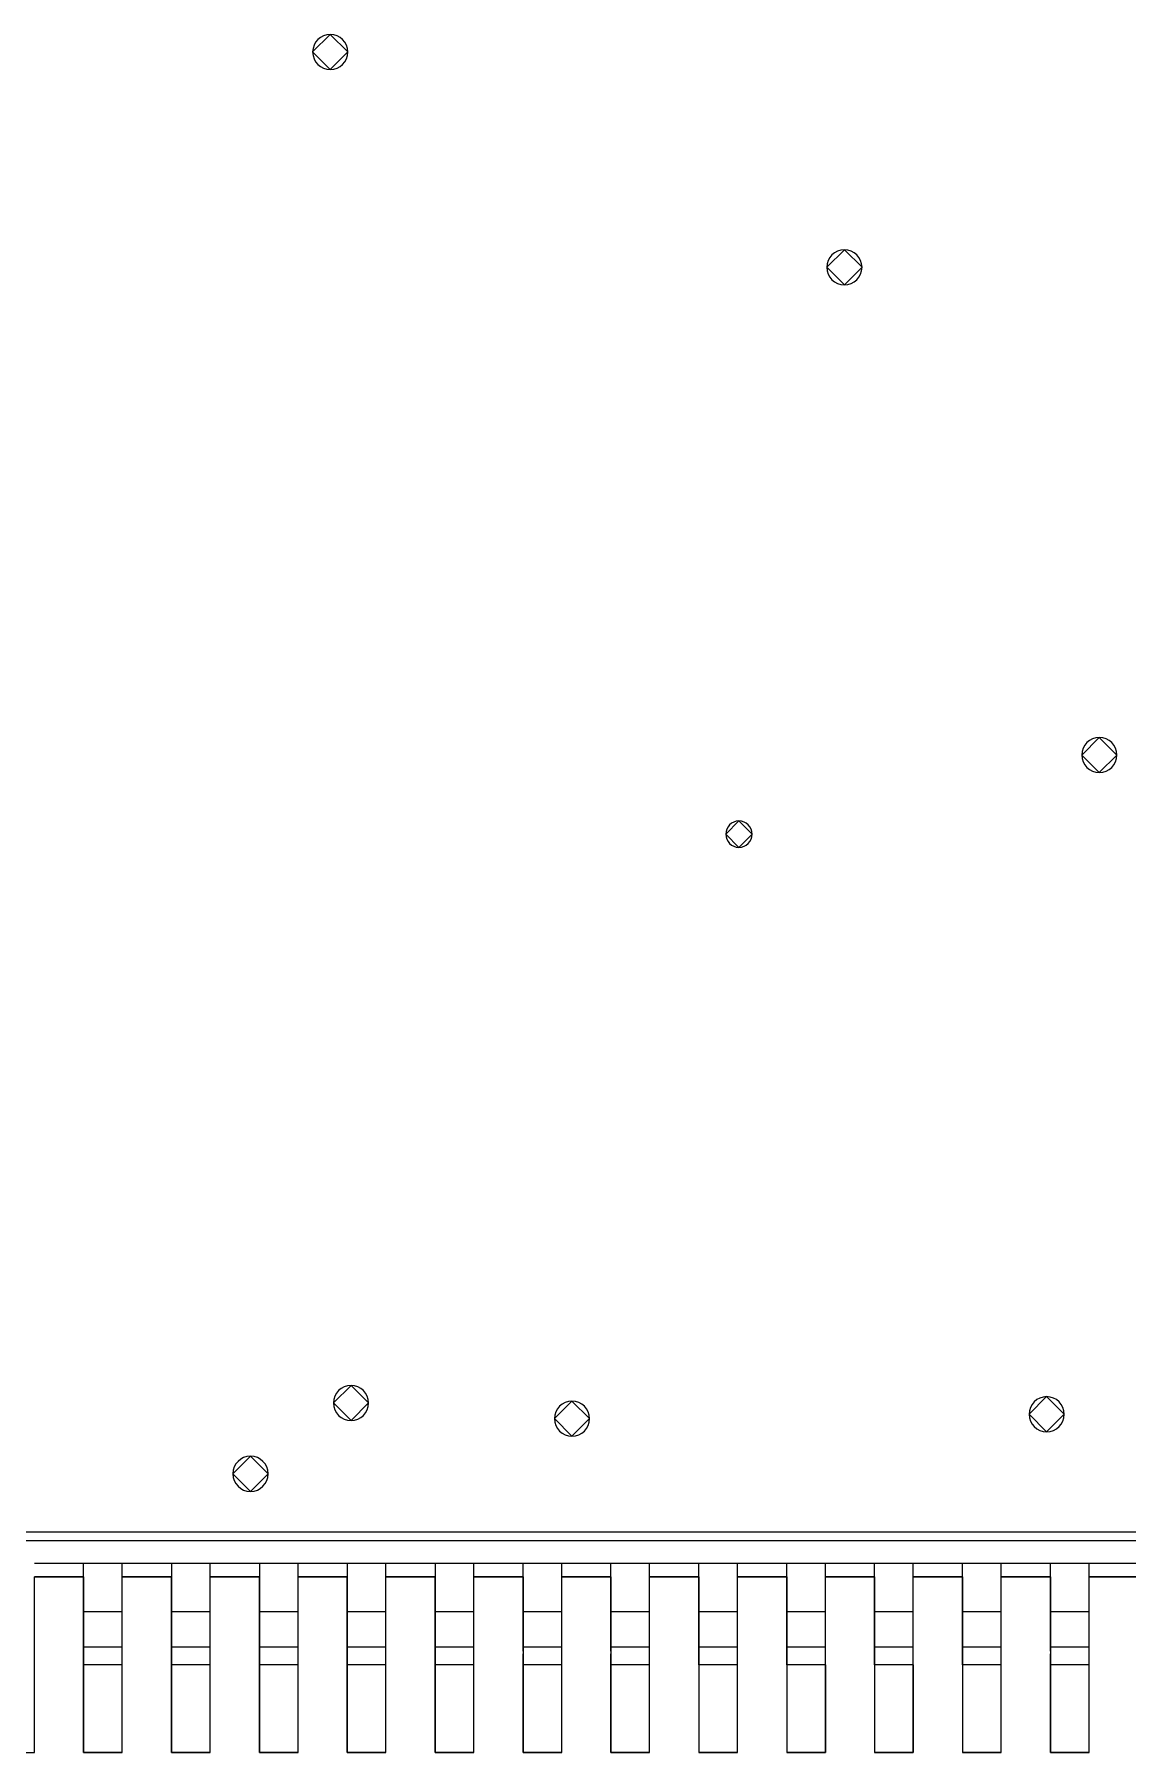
# Model space of a CAD drawing. Header units: inches. Extents: x 5 to 589, y -420 to -5.
# Drawn here: x 137.77 to 150.21, y -130.8 to -111.25 of the extents above; entities that cross this region are included whole.
import ezdxf

# ---------------------------------------------------------------- set-up
doc = ezdxf.new("R2010")
doc.units = ezdxf.units.IN
doc.header["$MEASUREMENT"] = 0

msp = doc.modelspace()

# ---------------------------------------------------------------- linework, layer by layer
at = {"color": 18, "true_color": 0x000000}
for p, q in [((141.133, -111.254), (140.933, -111.454)), ((141.333, -111.454), (141.133, -111.254)), ((140.933, -111.454), (141.133, -111.654)), ((141.133, -111.654), (141.333, -111.454)), ((146.983, -113.704), (146.783, -113.904)), ((147.183, -113.904), (146.983, -113.704)), ((146.783, -113.904), (146.983, -114.104)), ((146.983, -114.104), (147.183, -113.904)), ((149.883, -119.254), (149.683, -119.454)), ((150.083, -119.454), (149.883, -119.254)), ((149.683, -119.454), (149.883, -119.654)), ((149.883, -119.654), (150.083, -119.454)), ((145.783, -120.204), (145.633, -120.354)), ((145.933, -120.354), (145.783, -120.204)), ((145.633, -120.354), (145.783, -120.504)), ((145.783, -120.504), (145.933, -120.354)), ((141.37, -126.626), (141.17, -126.826)), ((141.57, -126.826), (141.37, -126.626)), ((141.17, -126.826), (141.37, -127.026)), ((141.37, -127.026), (141.57, -126.826)), ((143.883, -126.804), (143.683, -127.004)), ((144.083, -127.004), (143.883, -126.804)), ((149.283, -126.754), (149.083, -126.954)), ((149.483, -126.954), (149.283, -126.754)), ((143.683, -127.004), (143.883, -127.204)), ((143.883, -127.204), (144.083, -127.004)), ((149.083, -126.954), (149.283, -127.154)), ((149.283, -127.154), (149.483, -126.954)), ((140.226, -127.432), (140.026, -127.632)), ((140.426, -127.632), (140.226, -127.432)), ((140.026, -127.632), (140.226, -127.832)), ((140.226, -127.832), (140.426, -127.632)), ((166.493, -128.394), (127.601, -128.394)), ((166.451, -128.296), (127.643, -128.296)), ((138.327, -128.654), (137.767, -128.654)), ((137.767, -130.804), (137.767, -128.804)), ((137.767, -128.804), (138.327, -128.804)), ((138.327, -128.804), (137.767, -128.804)), ((138.767, -128.654), (138.327, -128.654)), ((138.327, -128.804), (138.327, -128.654)), ((138.327, -128.804), (138.327, -130.804)), ((138.327, -129.204), (138.327, -128.804)), ((139.327, -128.654), (138.767, -128.654)), ((138.767, -128.804), (138.767, -128.654)), ((138.767, -130.804), (138.767, -128.804)), ((138.767, -128.804), (139.327, -128.804)), ((138.767, -129.204), (138.767, -128.804)), ((139.327, -128.804), (138.767, -128.804)), ((139.767, -128.654), (139.327, -128.654)), ((139.327, -128.654), (139.327, -128.804)), ((139.327, -128.804), (139.327, -130.804)), ((139.327, -129.204), (139.327, -128.804)), ((140.327, -128.654), (139.767, -128.654)), ((139.767, -128.804), (139.767, -128.654)), ((139.767, -130.804), (139.767, -128.804)), ((139.767, -128.804), (140.327, -128.804)), ((139.767, -129.204), (139.767, -128.804)), ((140.327, -128.804), (139.767, -128.804)), ((140.767, -128.654), (140.327, -128.654)), ((140.327, -128.654), (140.327, -128.804)), ((140.327, -128.804), (140.327, -130.804)), ((140.327, -129.204), (140.327, -128.804)), ((141.327, -128.654), (140.767, -128.654)), ((140.767, -128.804), (140.767, -128.654)), ((140.767, -130.804), (140.767, -128.804)), ((140.767, -128.804), (141.327, -128.804)), ((140.767, -129.204), (140.767, -128.804)), ((141.327, -128.804), (140.767, -128.804)), ((141.767, -128.654), (141.327, -128.654)), ((141.327, -128.654), (141.327, -128.804)), ((141.327, -128.804), (141.327, -130.804)), ((141.327, -129.204), (141.327, -128.804)), ((142.327, -128.654), (141.767, -128.654)), ((141.767, -128.804), (141.767, -128.654)), ((141.767, -130.804), (141.767, -128.804)), ((141.767, -128.804), (142.327, -128.804)), ((141.767, -129.204), (141.767, -128.804)), ((142.327, -128.804), (141.767, -128.804)), ((142.767, -128.654), (142.327, -128.654)), ((142.327, -128.654), (142.327, -128.804)), ((142.327, -128.804), (142.327, -130.804)), ((142.327, -129.204), (142.327, -128.804)), ((143.327, -128.654), (142.767, -128.654)), ((142.767, -128.804), (142.767, -128.654)), ((142.767, -130.804), (142.767, -128.804)), ((142.767, -128.804), (143.327, -128.804)), ((142.767, -129.204), (142.767, -128.804)), ((143.327, -128.804), (142.767, -128.804)), ((143.767, -128.654), (143.327, -128.654)), ((143.327, -128.804), (143.327, -128.654)), ((143.327, -128.804), (143.327, -130.804)), ((143.327, -129.204), (143.327, -128.804)), ((144.327, -128.654), (143.767, -128.654)), ((143.767, -128.804), (143.767, -128.654)), ((143.767, -130.804), (143.767, -128.804)), ((143.767, -128.804), (144.327, -128.804)), ((143.767, -129.204), (143.767, -128.804)), ((144.327, -128.804), (143.767, -128.804)), ((144.767, -128.654), (144.327, -128.654)), ((144.327, -128.804), (144.327, -128.654)), ((144.327, -128.804), (144.327, -130.804)), ((144.327, -129.204), (144.327, -128.804)), ((145.327, -128.654), (144.767, -128.654)), ((144.767, -128.804), (144.767, -128.654)), ((144.767, -130.804), (144.767, -128.804)), ((144.767, -128.804), (145.327, -128.804)), ((144.767, -129.204), (144.767, -128.804)), ((145.327, -128.804), (144.767, -128.804)), ((145.767, -128.654), (145.327, -128.654)), ((145.327, -128.804), (145.327, -128.654)), ((145.327, -128.804), (145.327, -130.804)), ((145.327, -129.204), (145.327, -128.804)), ((146.327, -128.654), (145.767, -128.654)), ((145.767, -128.804), (145.767, -128.654)), ((145.767, -130.804), (145.767, -128.804)), ((145.767, -128.804), (146.327, -128.804)), ((145.767, -129.204), (145.767, -128.804)), ((146.327, -128.804), (145.767, -128.804)), ((146.767, -128.654), (146.327, -128.654)), ((146.327, -128.804), (146.327, -128.654)), ((146.327, -128.804), (146.327, -130.804)), ((146.327, -129.204), (146.327, -128.804)), ((147.327, -128.654), (146.767, -128.654)), ((146.767, -128.804), (146.767, -128.654)), ((146.767, -130.804), (146.767, -128.804)), ((146.767, -128.804), (147.327, -128.804)), ((146.767, -129.204), (146.767, -128.804)), ((147.327, -128.804), (146.767, -128.804)), ((147.767, -128.654), (147.327, -128.654)), ((147.327, -128.804), (147.327, -128.654)), ((147.327, -128.804), (147.327, -130.804)), ((147.327, -129.204), (147.327, -128.804)), ((148.327, -128.654), (147.767, -128.654)), ((147.767, -128.804), (147.767, -128.654)), ((147.767, -130.804), (147.767, -128.804)), ((147.767, -128.804), (148.327, -128.804)), ((147.767, -129.204), (147.767, -128.804)), ((148.327, -128.804), (147.767, -128.804)), ((148.767, -128.654), (148.327, -128.654)), ((148.327, -128.804), (148.327, -128.654)), ((148.327, -128.804), (148.327, -130.804)), ((148.327, -129.204), (148.327, -128.804)), ((149.327, -128.654), (148.767, -128.654)), ((148.767, -128.804), (148.767, -128.654)), ((148.767, -130.804), (148.767, -128.804)), ((148.767, -128.804), (149.327, -128.804)), ((148.767, -129.204), (148.767, -128.804)), ((149.327, -128.804), (148.767, -128.804)), ((149.767, -128.654), (149.327, -128.654)), ((149.327, -128.804), (149.327, -128.654)), ((149.327, -128.804), (149.327, -130.804)), ((149.327, -129.204), (149.327, -128.804)), ((150.327, -128.654), (149.767, -128.654)), ((149.767, -128.804), (149.767, -128.654)), ((149.767, -130.804), (149.767, -128.804)), ((149.767, -128.804), (150.327, -128.804)), ((149.767, -129.204), (149.767, -128.804)), ((150.327, -128.804), (149.767, -128.804)), ((138.327, -129.292), (138.327, -129.204)), ((138.767, -129.204), (138.327, -129.204)), ((138.767, -129.292), (138.767, -129.204)), ((139.327, -129.292), (139.327, -129.204)), ((139.767, -129.204), (139.327, -129.204)), ((139.767, -129.292), (139.767, -129.204)), ((140.327, -129.292), (140.327, -129.204)), ((140.767, -129.204), (140.327, -129.204)), ((140.767, -129.292), (140.767, -129.204)), ((141.327, -129.292), (141.327, -129.204)), ((141.767, -129.204), (141.327, -129.204)), ((141.767, -129.292), (141.767, -129.204)), ((142.327, -129.292), (142.327, -129.204)), ((142.767, -129.204), (142.327, -129.204)), ((142.767, -129.292), (142.767, -129.204)), ((143.327, -129.292), (143.327, -129.204)), ((143.767, -129.204), (143.327, -129.204)), ((143.767, -129.292), (143.767, -129.204)), ((144.327, -129.292), (144.327, -129.204)), ((144.767, -129.204), (144.327, -129.204)), ((144.767, -129.292), (144.767, -129.204)), ((145.327, -129.292), (145.327, -129.204)), ((145.767, -129.204), (145.327, -129.204)), ((145.767, -129.292), (145.767, -129.204)), ((146.327, -129.292), (146.327, -129.204)), ((146.767, -129.204), (146.327, -129.204)), ((146.767, -129.292), (146.767, -129.204)), ((147.327, -129.292), (147.327, -129.204)), ((147.767, -129.204), (147.327, -129.204)), ((147.767, -129.292), (147.767, -129.204)), ((148.327, -129.292), (148.327, -129.204)), ((148.767, -129.204), (148.327, -129.204)), ((148.767, -129.292), (148.767, -129.204)), ((149.327, -129.292), (149.327, -129.204)), ((149.767, -129.204), (149.327, -129.204)), ((149.767, -129.292), (149.767, -129.204)), ((138.327, -129.378), (138.327, -129.292)), ((138.327, -129.454), (138.327, -129.378)), ((138.767, -129.378), (138.767, -129.292)), ((138.767, -129.454), (138.767, -129.378)), ((139.327, -129.378), (139.327, -129.292)), ((139.327, -129.454), (139.327, -129.378)), ((139.767, -129.378), (139.767, -129.292)), ((139.767, -129.454), (139.767, -129.378)), ((140.327, -129.378), (140.327, -129.292)), ((140.327, -129.454), (140.327, -129.378)), ((140.767, -129.378), (140.767, -129.292)), ((140.767, -129.454), (140.767, -129.378)), ((141.327, -129.378), (141.327, -129.292)), ((141.327, -129.454), (141.327, -129.378)), ((141.767, -129.378), (141.767, -129.292)), ((141.767, -129.454), (141.767, -129.378)), ((142.327, -129.378), (142.327, -129.292)), ((142.327, -129.454), (142.327, -129.378)), ((142.767, -129.378), (142.767, -129.292)), ((142.767, -129.454), (142.767, -129.378)), ((143.327, -129.378), (143.327, -129.292)), ((143.327, -129.454), (143.327, -129.378)), ((143.767, -129.378), (143.767, -129.292)), ((143.767, -129.454), (143.767, -129.378)), ((144.327, -129.378), (144.327, -129.292)), ((144.327, -129.454), (144.327, -129.378)), ((144.767, -129.378), (144.767, -129.292)), ((144.767, -129.454), (144.767, -129.378)), ((145.327, -129.378), (145.327, -129.292)), ((145.327, -129.454), (145.327, -129.378)), ((145.767, -129.378), (145.767, -129.292)), ((145.767, -129.454), (145.767, -129.378)), ((146.327, -129.378), (146.327, -129.292)), ((146.327, -129.454), (146.327, -129.378)), ((146.767, -129.378), (146.767, -129.292)), ((146.767, -129.454), (146.767, -129.378)), ((147.327, -129.378), (147.327, -129.292)), ((147.327, -129.454), (147.327, -129.378)), ((147.767, -129.378), (147.767, -129.292)), ((147.767, -129.454), (147.767, -129.378)), ((148.327, -129.378), (148.327, -129.292)), ((148.327, -129.454), (148.327, -129.378)), ((148.767, -129.378), (148.767, -129.292)), ((148.767, -129.454), (148.767, -129.378)), ((149.327, -129.378), (149.327, -129.292)), ((149.327, -129.454), (149.327, -129.378)), ((149.767, -129.378), (149.767, -129.292)), ((149.767, -129.454), (149.767, -129.378)), ((138.327, -129.516), (138.327, -129.454)), ((138.327, -129.564), (138.327, -129.516)), ((138.327, -129.594), (138.327, -129.564)), ((138.327, -129.604), (138.327, -129.594)), ((138.767, -129.604), (138.327, -129.604)), ((138.327, -129.608), (138.327, -129.604)), ((138.327, -129.624), (138.327, -129.608)), ((138.767, -129.516), (138.767, -129.454)), ((138.767, -129.564), (138.767, -129.516)), ((138.767, -129.594), (138.767, -129.564)), ((138.767, -129.604), (138.767, -129.594)), ((138.767, -129.608), (138.767, -129.604)), ((138.767, -129.624), (138.767, -129.608)), ((139.327, -129.516), (139.327, -129.454)), ((139.327, -129.564), (139.327, -129.516)), ((139.327, -129.594), (139.327, -129.564)), ((139.327, -129.604), (139.327, -129.594)), ((139.767, -129.604), (139.327, -129.604)), ((139.327, -129.608), (139.327, -129.604)), ((139.327, -129.624), (139.327, -129.608)), ((139.767, -129.516), (139.767, -129.454)), ((139.767, -129.564), (139.767, -129.516)), ((139.767, -129.594), (139.767, -129.564)), ((139.767, -129.604), (139.767, -129.594)), ((139.767, -129.608), (139.767, -129.604)), ((139.767, -129.624), (139.767, -129.608)), ((140.327, -129.516), (140.327, -129.454)), ((140.327, -129.564), (140.327, -129.516)), ((140.327, -129.594), (140.327, -129.564)), ((140.327, -129.604), (140.327, -129.594)), ((140.767, -129.604), (140.327, -129.604)), ((140.327, -129.608), (140.327, -129.604)), ((140.327, -129.624), (140.327, -129.608)), ((140.767, -129.516), (140.767, -129.454)), ((140.767, -129.564), (140.767, -129.516)), ((140.767, -129.594), (140.767, -129.564)), ((140.767, -129.604), (140.767, -129.594)), ((140.767, -129.608), (140.767, -129.604)), ((140.767, -129.624), (140.767, -129.608)), ((141.327, -129.516), (141.327, -129.454)), ((141.327, -129.564), (141.327, -129.516)), ((141.327, -129.594), (141.327, -129.564)), ((141.327, -129.604), (141.327, -129.594)), ((141.767, -129.604), (141.327, -129.604)), ((141.327, -129.608), (141.327, -129.604)), ((141.327, -129.624), (141.327, -129.608)), ((141.767, -129.516), (141.767, -129.454)), ((141.767, -129.564), (141.767, -129.516)), ((141.767, -129.594), (141.767, -129.564)), ((141.767, -129.604), (141.767, -129.594)), ((141.767, -129.608), (141.767, -129.604)), ((141.767, -129.624), (141.767, -129.608)), ((142.327, -129.516), (142.327, -129.454)), ((142.327, -129.564), (142.327, -129.516)), ((142.327, -129.594), (142.327, -129.564)), ((142.327, -129.604), (142.327, -129.594)), ((142.767, -129.604), (142.327, -129.604)), ((142.327, -129.608), (142.327, -129.604)), ((142.327, -129.624), (142.327, -129.608)), ((142.767, -129.516), (142.767, -129.454)), ((142.767, -129.564), (142.767, -129.516)), ((142.767, -129.594), (142.767, -129.564)), ((142.767, -129.604), (142.767, -129.594)), ((142.767, -129.608), (142.767, -129.604)), ((142.767, -129.624), (142.767, -129.608)), ((143.327, -129.516), (143.327, -129.454)), ((143.327, -129.564), (143.327, -129.516)), ((143.327, -129.594), (143.327, -129.564)), ((143.327, -129.604), (143.327, -129.594)), ((143.767, -129.604), (143.327, -129.604)), ((143.327, -129.608), (143.327, -129.604)), ((143.327, -129.624), (143.327, -129.608)), ((143.767, -129.516), (143.767, -129.454)), ((143.767, -129.564), (143.767, -129.516)), ((143.767, -129.594), (143.767, -129.564)), ((143.767, -129.604), (143.767, -129.594)), ((143.767, -129.608), (143.767, -129.604)), ((143.767, -129.624), (143.767, -129.608)), ((144.327, -129.516), (144.327, -129.454)), ((144.327, -129.564), (144.327, -129.516)), ((144.327, -129.594), (144.327, -129.564)), ((144.327, -129.604), (144.327, -129.594)), ((144.767, -129.604), (144.327, -129.604)), ((144.327, -129.608), (144.327, -129.604)), ((144.327, -129.624), (144.327, -129.608)), ((144.767, -129.516), (144.767, -129.454)), ((144.767, -129.564), (144.767, -129.516)), ((144.767, -129.594), (144.767, -129.564)), ((144.767, -129.604), (144.767, -129.594)), ((144.767, -129.608), (144.767, -129.604)), ((144.767, -129.624), (144.767, -129.608)), ((145.327, -129.516), (145.327, -129.454)), ((145.327, -129.564), (145.327, -129.516)), ((145.327, -129.594), (145.327, -129.564)), ((145.327, -129.604), (145.327, -129.594)), ((145.767, -129.604), (145.327, -129.604)), ((145.327, -129.608), (145.327, -129.604)), ((145.327, -129.624), (145.327, -129.608)), ((145.767, -129.516), (145.767, -129.454)), ((145.767, -129.564), (145.767, -129.516)), ((145.767, -129.594), (145.767, -129.564)), ((145.767, -129.604), (145.767, -129.594)), ((145.767, -129.608), (145.767, -129.604)), ((145.767, -129.624), (145.767, -129.608)), ((146.327, -129.516), (146.327, -129.454)), ((146.327, -129.564), (146.327, -129.516)), ((146.327, -129.594), (146.327, -129.564)), ((146.327, -129.604), (146.327, -129.594)), ((146.767, -129.604), (146.327, -129.604)), ((146.327, -129.608), (146.327, -129.604)), ((146.327, -129.624), (146.327, -129.608)), ((146.767, -129.516), (146.767, -129.454)), ((146.767, -129.564), (146.767, -129.516)), ((146.767, -129.594), (146.767, -129.564)), ((146.767, -129.604), (146.767, -129.594)), ((146.767, -129.608), (146.767, -129.604)), ((146.767, -129.624), (146.767, -129.608)), ((147.327, -129.516), (147.327, -129.454)), ((147.327, -129.564), (147.327, -129.516)), ((147.327, -129.594), (147.327, -129.564)), ((147.327, -129.604), (147.327, -129.594)), ((147.767, -129.604), (147.327, -129.604)), ((147.327, -129.608), (147.327, -129.604)), ((147.327, -129.624), (147.327, -129.608)), ((147.767, -129.516), (147.767, -129.454)), ((147.767, -129.564), (147.767, -129.516)), ((147.767, -129.594), (147.767, -129.564)), ((147.767, -129.604), (147.767, -129.594)), ((147.767, -129.608), (147.767, -129.604)), ((147.767, -129.624), (147.767, -129.608)), ((148.327, -129.516), (148.327, -129.454)), ((148.327, -129.564), (148.327, -129.516)), ((148.327, -129.594), (148.327, -129.564)), ((148.327, -129.604), (148.327, -129.594)), ((148.767, -129.604), (148.327, -129.604)), ((148.327, -129.608), (148.327, -129.604)), ((148.327, -129.624), (148.327, -129.608)), ((148.767, -129.516), (148.767, -129.454)), ((148.767, -129.564), (148.767, -129.516)), ((148.767, -129.594), (148.767, -129.564)), ((148.767, -129.604), (148.767, -129.594)), ((148.767, -129.608), (148.767, -129.604)), ((148.767, -129.624), (148.767, -129.608)), ((149.327, -129.516), (149.327, -129.454)), ((149.327, -129.564), (149.327, -129.516)), ((149.327, -129.594), (149.327, -129.564)), ((149.327, -129.604), (149.327, -129.594)), ((149.767, -129.604), (149.327, -129.604)), ((149.327, -129.608), (149.327, -129.604)), ((149.327, -129.624), (149.327, -129.608)), ((149.767, -129.516), (149.767, -129.454)), ((149.767, -129.564), (149.767, -129.516)), ((149.767, -129.594), (149.767, -129.564)), ((149.767, -129.604), (149.767, -129.594)), ((149.767, -129.608), (149.767, -129.604)), ((149.767, -129.624), (149.767, -129.608)), ((138.327, -129.648), (138.327, -129.624)), ((138.327, -129.68), (138.327, -129.648)), ((138.327, -129.718), (138.327, -129.68)), ((138.327, -129.76), (138.327, -129.718)), ((138.327, -129.804), (138.327, -129.76)), ((138.327, -130.804), (138.327, -129.804)), ((138.767, -129.804), (138.327, -129.804)), ((138.767, -129.648), (138.767, -129.624)), ((138.767, -129.68), (138.767, -129.648)), ((138.767, -129.718), (138.767, -129.68)), ((138.767, -129.76), (138.767, -129.718)), ((138.767, -129.804), (138.767, -129.76)), ((138.767, -130.804), (138.767, -129.804)), ((139.327, -129.648), (139.327, -129.624)), ((139.327, -129.68), (139.327, -129.648)), ((139.327, -129.718), (139.327, -129.68)), ((139.327, -129.76), (139.327, -129.718)), ((139.327, -129.804), (139.327, -129.76)), ((139.327, -130.804), (139.327, -129.804)), ((139.767, -129.804), (139.327, -129.804)), ((139.767, -129.648), (139.767, -129.624)), ((139.767, -129.68), (139.767, -129.648)), ((139.767, -129.718), (139.767, -129.68)), ((139.767, -129.76), (139.767, -129.718)), ((139.767, -129.804), (139.767, -129.76)), ((139.767, -130.804), (139.767, -129.804)), ((140.327, -129.648), (140.327, -129.624)), ((140.327, -129.68), (140.327, -129.648)), ((140.327, -129.718), (140.327, -129.68)), ((140.327, -129.76), (140.327, -129.718)), ((140.327, -129.804), (140.327, -129.76)), ((140.327, -130.804), (140.327, -129.804)), ((140.767, -129.804), (140.327, -129.804)), ((140.767, -129.648), (140.767, -129.624)), ((140.767, -129.68), (140.767, -129.648)), ((140.767, -129.718), (140.767, -129.68)), ((140.767, -129.76), (140.767, -129.718)), ((140.767, -129.804), (140.767, -129.76)), ((140.767, -130.804), (140.767, -129.804)), ((141.327, -129.648), (141.327, -129.624)), ((141.327, -129.68), (141.327, -129.648)), ((141.327, -129.718), (141.327, -129.68)), ((141.327, -129.76), (141.327, -129.718)), ((141.327, -129.804), (141.327, -129.76)), ((141.327, -130.804), (141.327, -129.804)), ((141.767, -129.804), (141.327, -129.804)), ((141.767, -129.648), (141.767, -129.624)), ((141.767, -129.68), (141.767, -129.648)), ((141.767, -129.718), (141.767, -129.68)), ((141.767, -129.76), (141.767, -129.718)), ((141.767, -129.804), (141.767, -129.76)), ((141.767, -130.804), (141.767, -129.804)), ((142.327, -129.648), (142.327, -129.624)), ((142.327, -129.68), (142.327, -129.648)), ((142.327, -129.718), (142.327, -129.68)), ((142.327, -129.76), (142.327, -129.718)), ((142.327, -129.804), (142.327, -129.76)), ((142.327, -130.804), (142.327, -129.804)), ((142.767, -129.804), (142.327, -129.804)), ((142.767, -129.648), (142.767, -129.624)), ((142.767, -129.68), (142.767, -129.648)), ((142.767, -129.718), (142.767, -129.68)), ((142.767, -129.76), (142.767, -129.718)), ((142.767, -129.804), (142.767, -129.76)), ((142.767, -130.804), (142.767, -129.804)), ((143.327, -129.648), (143.327, -129.624)), ((143.327, -129.648), (143.327, -129.68)), ((143.327, -129.718), (143.327, -129.68)), ((143.327, -129.76), (143.327, -129.718)), ((143.327, -129.804), (143.327, -129.76)), ((143.327, -130.804), (143.327, -129.804)), ((143.767, -129.804), (143.327, -129.804)), ((143.767, -129.648), (143.767, -129.624)), ((143.767, -129.68), (143.767, -129.648)), ((143.767, -129.718), (143.767, -129.68)), ((143.767, -129.76), (143.767, -129.718)), ((143.767, -129.804), (143.767, -129.76)), ((143.767, -130.804), (143.767, -129.804)), ((144.327, -129.648), (144.327, -129.624)), ((144.327, -129.648), (144.327, -129.68)), ((144.327, -129.718), (144.327, -129.68)), ((144.327, -129.76), (144.327, -129.718)), ((144.327, -129.804), (144.327, -129.76)), ((144.327, -130.804), (144.327, -129.804)), ((144.767, -129.804), (144.327, -129.804)), ((144.767, -129.648), (144.767, -129.624)), ((144.767, -129.68), (144.767, -129.648)), ((144.767, -129.718), (144.767, -129.68)), ((144.767, -129.76), (144.767, -129.718)), ((144.767, -129.804), (144.767, -129.76)), ((144.767, -130.804), (144.767, -129.804)), ((145.327, -129.648), (145.327, -129.624)), ((145.327, -129.68), (145.327, -129.648)), ((145.327, -129.718), (145.327, -129.68)), ((145.327, -129.76), (145.327, -129.718)), ((145.327, -129.804), (145.327, -129.76)), ((145.327, -129.804), (145.327, -130.804)), ((145.767, -129.804), (145.327, -129.804)), ((145.767, -129.648), (145.767, -129.624)), ((145.767, -129.68), (145.767, -129.648)), ((145.767, -129.718), (145.767, -129.68)), ((145.767, -129.76), (145.767, -129.718)), ((145.767, -129.804), (145.767, -129.76)), ((145.767, -130.804), (145.767, -129.804)), ((146.327, -129.648), (146.327, -129.624)), ((146.327, -129.68), (146.327, -129.648)), ((146.327, -129.718), (146.327, -129.68)), ((146.327, -129.76), (146.327, -129.718)), ((146.327, -129.804), (146.327, -129.76)), ((146.327, -129.804), (146.327, -130.804)), ((146.767, -129.804), (146.327, -129.804)), ((146.767, -129.648), (146.767, -129.624)), ((146.767, -129.68), (146.767, -129.648)), ((146.767, -129.718), (146.767, -129.68)), ((146.767, -129.76), (146.767, -129.718)), ((146.767, -129.804), (146.767, -129.76)), ((146.767, -129.804), (146.767, -130.804)), ((147.327, -129.648), (147.327, -129.624)), ((147.327, -129.68), (147.327, -129.648)), ((147.327, -129.718), (147.327, -129.68)), ((147.327, -129.76), (147.327, -129.718)), ((147.327, -129.804), (147.327, -129.76)), ((147.327, -129.804), (147.327, -130.804)), ((147.767, -129.804), (147.327, -129.804)), ((147.767, -129.648), (147.767, -129.624)), ((147.767, -129.68), (147.767, -129.648)), ((147.767, -129.718), (147.767, -129.68)), ((147.767, -129.76), (147.767, -129.718)), ((147.767, -129.804), (147.767, -129.76)), ((147.767, -129.804), (147.767, -130.804)), ((148.327, -129.648), (148.327, -129.624)), ((148.327, -129.68), (148.327, -129.648)), ((148.327, -129.718), (148.327, -129.68)), ((148.327, -129.76), (148.327, -129.718)), ((148.327, -129.804), (148.327, -129.76)), ((148.327, -129.804), (148.327, -130.804)), ((148.767, -129.804), (148.327, -129.804)), ((148.767, -129.648), (148.767, -129.624)), ((148.767, -129.68), (148.767, -129.648)), ((148.767, -129.718), (148.767, -129.68)), ((148.767, -129.76), (148.767, -129.718)), ((148.767, -129.804), (148.767, -129.76)), ((148.767, -130.804), (148.767, -129.804)), ((149.327, -129.648), (149.327, -129.624)), ((149.327, -129.648), (149.327, -129.68)), ((149.327, -129.718), (149.327, -129.68)), ((149.327, -129.76), (149.327, -129.718)), ((149.327, -129.804), (149.327, -129.76)), ((149.327, -130.804), (149.327, -129.804)), ((149.767, -129.804), (149.327, -129.804)), ((149.767, -129.648), (149.767, -129.624)), ((149.767, -129.68), (149.767, -129.648)), ((149.767, -129.718), (149.767, -129.68)), ((149.767, -129.76), (149.767, -129.718)), ((149.767, -129.804), (149.767, -129.76)), ((149.767, -130.804), (149.767, -129.804)), ((137.327, -130.804), (137.767, -130.804)), ((138.327, -130.804), (138.767, -130.804)), ((138.767, -130.804), (138.327, -130.804)), ((139.327, -130.804), (139.767, -130.804)), ((139.767, -130.804), (139.327, -130.804)), ((140.327, -130.804), (140.767, -130.804)), ((140.767, -130.804), (140.327, -130.804)), ((141.327, -130.804), (141.767, -130.804)), ((141.767, -130.804), (141.327, -130.804)), ((142.327, -130.804), (142.767, -130.804)), ((142.767, -130.804), (142.327, -130.804)), ((143.327, -130.804), (143.767, -130.804)), ((143.767, -130.804), (143.327, -130.804)), ((144.327, -130.804), (144.767, -130.804)), ((144.767, -130.804), (144.327, -130.804)), ((145.327, -130.804), (145.767, -130.804)), ((145.767, -130.804), (145.327, -130.804)), ((146.327, -130.804), (146.767, -130.804)), ((146.767, -130.804), (146.327, -130.804)), ((147.327, -130.804), (147.767, -130.804)), ((147.767, -130.804), (147.327, -130.804)), ((148.327, -130.804), (148.767, -130.804)), ((148.767, -130.804), (148.327, -130.804)), ((149.327, -130.804), (149.767, -130.804)), ((149.767, -130.804), (149.327, -130.804))]:
    msp.add_line(p, q, dxfattribs=at)
at = {"color": 7, "true_color": 0xffffff}
for p, q in [((166.493, -128.394), (127.601, -128.394)), ((166.451, -128.296), (127.643, -128.296)), ((138.327, -128.654), (137.767, -128.654)), ((137.767, -130.804), (137.767, -128.804)), ((137.767, -128.804), (138.327, -128.804)), ((138.327, -128.804), (137.767, -128.804)), ((138.767, -128.654), (138.327, -128.654)), ((138.327, -128.804), (138.327, -128.654)), ((138.327, -128.804), (138.327, -130.804)), ((138.327, -129.204), (138.327, -128.804)), ((139.327, -128.654), (138.767, -128.654)), ((138.767, -128.804), (138.767, -128.654)), ((138.767, -130.804), (138.767, -128.804)), ((138.767, -128.804), (139.327, -128.804)), ((138.767, -129.204), (138.767, -128.804)), ((139.327, -128.804), (138.767, -128.804)), ((139.767, -128.654), (139.327, -128.654)), ((139.327, -128.654), (139.327, -128.804)), ((139.327, -128.804), (139.327, -130.804)), ((139.327, -129.204), (139.327, -128.804)), ((140.327, -128.654), (139.767, -128.654)), ((139.767, -128.804), (139.767, -128.654)), ((139.767, -130.804), (139.767, -128.804)), ((139.767, -128.804), (140.327, -128.804)), ((139.767, -129.204), (139.767, -128.804)), ((140.327, -128.804), (139.767, -128.804)), ((140.767, -128.654), (140.327, -128.654)), ((140.327, -128.654), (140.327, -128.804)), ((140.327, -128.804), (140.327, -130.804)), ((140.327, -129.204), (140.327, -128.804)), ((141.327, -128.654), (140.767, -128.654)), ((140.767, -128.804), (140.767, -128.654)), ((140.767, -130.804), (140.767, -128.804)), ((140.767, -128.804), (141.327, -128.804)), ((140.767, -129.204), (140.767, -128.804)), ((141.327, -128.804), (140.767, -128.804)), ((141.767, -128.654), (141.327, -128.654)), ((141.327, -128.654), (141.327, -128.804)), ((141.327, -128.804), (141.327, -130.804)), ((141.327, -129.204), (141.327, -128.804)), ((142.327, -128.654), (141.767, -128.654)), ((141.767, -128.804), (141.767, -128.654)), ((141.767, -130.804), (141.767, -128.804)), ((141.767, -128.804), (142.327, -128.804)), ((141.767, -129.204), (141.767, -128.804)), ((142.327, -128.804), (141.767, -128.804)), ((142.767, -128.654), (142.327, -128.654)), ((142.327, -128.654), (142.327, -128.804)), ((142.327, -128.804), (142.327, -130.804)), ((142.327, -129.204), (142.327, -128.804)), ((143.327, -128.654), (142.767, -128.654)), ((142.767, -128.804), (142.767, -128.654)), ((142.767, -130.804), (142.767, -128.804)), ((142.767, -128.804), (143.327, -128.804)), ((142.767, -129.204), (142.767, -128.804)), ((143.327, -128.804), (142.767, -128.804)), ((143.767, -128.654), (143.327, -128.654)), ((143.327, -128.804), (143.327, -128.654)), ((143.327, -128.804), (143.327, -130.804)), ((143.327, -129.204), (143.327, -128.804)), ((144.327, -128.654), (143.767, -128.654)), ((143.767, -128.804), (143.767, -128.654)), ((143.767, -130.804), (143.767, -128.804)), ((143.767, -128.804), (144.327, -128.804)), ((143.767, -129.204), (143.767, -128.804)), ((144.327, -128.804), (143.767, -128.804)), ((144.767, -128.654), (144.327, -128.654)), ((144.327, -128.804), (144.327, -128.654)), ((144.327, -128.804), (144.327, -130.804)), ((144.327, -129.204), (144.327, -128.804)), ((145.327, -128.654), (144.767, -128.654)), ((144.767, -128.804), (144.767, -128.654)), ((144.767, -130.804), (144.767, -128.804)), ((144.767, -128.804), (145.327, -128.804)), ((144.767, -129.204), (144.767, -128.804)), ((145.327, -128.804), (144.767, -128.804)), ((145.767, -128.654), (145.327, -128.654)), ((145.327, -128.804), (145.327, -128.654)), ((145.327, -128.804), (145.327, -130.804)), ((145.327, -129.204), (145.327, -128.804)), ((146.327, -128.654), (145.767, -128.654)), ((145.767, -128.804), (145.767, -128.654)), ((145.767, -130.804), (145.767, -128.804)), ((145.767, -128.804), (146.327, -128.804)), ((145.767, -129.204), (145.767, -128.804)), ((146.327, -128.804), (145.767, -128.804)), ((146.767, -128.654), (146.327, -128.654)), ((146.327, -128.804), (146.327, -128.654)), ((146.327, -128.804), (146.327, -130.804)), ((146.327, -129.204), (146.327, -128.804)), ((147.327, -128.654), (146.767, -128.654)), ((146.767, -128.804), (146.767, -128.654)), ((146.767, -130.804), (146.767, -128.804)), ((146.767, -128.804), (147.327, -128.804)), ((146.767, -129.204), (146.767, -128.804)), ((147.327, -128.804), (146.767, -128.804)), ((147.767, -128.654), (147.327, -128.654)), ((147.327, -128.804), (147.327, -128.654)), ((147.327, -128.804), (147.327, -130.804)), ((147.327, -129.204), (147.327, -128.804)), ((148.327, -128.654), (147.767, -128.654)), ((147.767, -128.804), (147.767, -128.654)), ((147.767, -130.804), (147.767, -128.804)), ((147.767, -128.804), (148.327, -128.804)), ((147.767, -129.204), (147.767, -128.804)), ((148.327, -128.804), (147.767, -128.804)), ((148.767, -128.654), (148.327, -128.654)), ((148.327, -128.804), (148.327, -128.654)), ((148.327, -128.804), (148.327, -130.804)), ((148.327, -129.204), (148.327, -128.804)), ((149.327, -128.654), (148.767, -128.654)), ((148.767, -128.804), (148.767, -128.654)), ((148.767, -130.804), (148.767, -128.804)), ((148.767, -128.804), (149.327, -128.804)), ((148.767, -129.204), (148.767, -128.804)), ((149.327, -128.804), (148.767, -128.804)), ((149.767, -128.654), (149.327, -128.654)), ((149.327, -128.804), (149.327, -128.654)), ((149.327, -128.804), (149.327, -130.804)), ((149.327, -129.204), (149.327, -128.804)), ((150.327, -128.654), (149.767, -128.654)), ((149.767, -128.804), (149.767, -128.654)), ((149.767, -130.804), (149.767, -128.804)), ((149.767, -128.804), (150.327, -128.804)), ((149.767, -129.204), (149.767, -128.804)), ((150.327, -128.804), (149.767, -128.804)), ((138.327, -129.292), (138.327, -129.204)), ((138.767, -129.204), (138.327, -129.204)), ((138.767, -129.292), (138.767, -129.204)), ((139.327, -129.292), (139.327, -129.204)), ((139.767, -129.204), (139.327, -129.204)), ((139.767, -129.292), (139.767, -129.204)), ((140.327, -129.292), (140.327, -129.204)), ((140.767, -129.204), (140.327, -129.204)), ((140.767, -129.292), (140.767, -129.204)), ((141.327, -129.292), (141.327, -129.204)), ((141.767, -129.204), (141.327, -129.204)), ((141.767, -129.292), (141.767, -129.204)), ((142.327, -129.292), (142.327, -129.204)), ((142.767, -129.204), (142.327, -129.204)), ((142.767, -129.292), (142.767, -129.204)), ((143.327, -129.292), (143.327, -129.204)), ((143.767, -129.204), (143.327, -129.204)), ((143.767, -129.292), (143.767, -129.204)), ((144.327, -129.292), (144.327, -129.204)), ((144.767, -129.204), (144.327, -129.204)), ((144.767, -129.292), (144.767, -129.204)), ((145.327, -129.292), (145.327, -129.204)), ((145.767, -129.204), (145.327, -129.204)), ((145.767, -129.292), (145.767, -129.204)), ((146.327, -129.292), (146.327, -129.204)), ((146.767, -129.204), (146.327, -129.204)), ((146.767, -129.292), (146.767, -129.204)), ((147.327, -129.292), (147.327, -129.204)), ((147.767, -129.204), (147.327, -129.204)), ((147.767, -129.292), (147.767, -129.204)), ((148.327, -129.292), (148.327, -129.204)), ((148.767, -129.204), (148.327, -129.204)), ((148.767, -129.292), (148.767, -129.204)), ((149.327, -129.292), (149.327, -129.204)), ((149.767, -129.204), (149.327, -129.204)), ((149.767, -129.292), (149.767, -129.204)), ((138.327, -129.378), (138.327, -129.292)), ((138.327, -129.454), (138.327, -129.378)), ((138.767, -129.378), (138.767, -129.292)), ((138.767, -129.454), (138.767, -129.378)), ((139.327, -129.378), (139.327, -129.292)), ((139.327, -129.454), (139.327, -129.378)), ((139.767, -129.378), (139.767, -129.292)), ((139.767, -129.454), (139.767, -129.378)), ((140.327, -129.378), (140.327, -129.292)), ((140.327, -129.454), (140.327, -129.378)), ((140.767, -129.378), (140.767, -129.292)), ((140.767, -129.454), (140.767, -129.378)), ((141.327, -129.378), (141.327, -129.292)), ((141.327, -129.454), (141.327, -129.378)), ((141.767, -129.378), (141.767, -129.292)), ((141.767, -129.454), (141.767, -129.378)), ((142.327, -129.378), (142.327, -129.292)), ((142.327, -129.454), (142.327, -129.378)), ((142.767, -129.378), (142.767, -129.292)), ((142.767, -129.454), (142.767, -129.378)), ((143.327, -129.378), (143.327, -129.292)), ((143.327, -129.454), (143.327, -129.378)), ((143.767, -129.378), (143.767, -129.292)), ((143.767, -129.454), (143.767, -129.378)), ((144.327, -129.378), (144.327, -129.292)), ((144.327, -129.454), (144.327, -129.378)), ((144.767, -129.378), (144.767, -129.292)), ((144.767, -129.454), (144.767, -129.378)), ((145.327, -129.378), (145.327, -129.292)), ((145.327, -129.454), (145.327, -129.378)), ((145.767, -129.378), (145.767, -129.292)), ((145.767, -129.454), (145.767, -129.378)), ((146.327, -129.378), (146.327, -129.292)), ((146.327, -129.454), (146.327, -129.378)), ((146.767, -129.378), (146.767, -129.292)), ((146.767, -129.454), (146.767, -129.378)), ((147.327, -129.378), (147.327, -129.292)), ((147.327, -129.454), (147.327, -129.378)), ((147.767, -129.378), (147.767, -129.292)), ((147.767, -129.454), (147.767, -129.378)), ((148.327, -129.378), (148.327, -129.292)), ((148.327, -129.454), (148.327, -129.378)), ((148.767, -129.378), (148.767, -129.292)), ((148.767, -129.454), (148.767, -129.378)), ((149.327, -129.378), (149.327, -129.292)), ((149.327, -129.454), (149.327, -129.378)), ((149.767, -129.378), (149.767, -129.292)), ((149.767, -129.454), (149.767, -129.378)), ((138.327, -129.516), (138.327, -129.454)), ((138.327, -129.564), (138.327, -129.516)), ((138.327, -129.594), (138.327, -129.564)), ((138.327, -129.604), (138.327, -129.594)), ((138.767, -129.604), (138.327, -129.604)), ((138.327, -129.608), (138.327, -129.604)), ((138.327, -129.624), (138.327, -129.608)), ((138.767, -129.516), (138.767, -129.454)), ((138.767, -129.564), (138.767, -129.516)), ((138.767, -129.594), (138.767, -129.564)), ((138.767, -129.604), (138.767, -129.594)), ((138.767, -129.608), (138.767, -129.604)), ((138.767, -129.624), (138.767, -129.608)), ((139.327, -129.516), (139.327, -129.454)), ((139.327, -129.564), (139.327, -129.516)), ((139.327, -129.594), (139.327, -129.564)), ((139.327, -129.604), (139.327, -129.594)), ((139.767, -129.604), (139.327, -129.604)), ((139.327, -129.608), (139.327, -129.604)), ((139.327, -129.624), (139.327, -129.608)), ((139.767, -129.516), (139.767, -129.454)), ((139.767, -129.564), (139.767, -129.516)), ((139.767, -129.594), (139.767, -129.564)), ((139.767, -129.604), (139.767, -129.594)), ((139.767, -129.608), (139.767, -129.604)), ((139.767, -129.624), (139.767, -129.608)), ((140.327, -129.516), (140.327, -129.454)), ((140.327, -129.564), (140.327, -129.516)), ((140.327, -129.594), (140.327, -129.564)), ((140.327, -129.604), (140.327, -129.594)), ((140.767, -129.604), (140.327, -129.604)), ((140.327, -129.608), (140.327, -129.604)), ((140.327, -129.624), (140.327, -129.608)), ((140.767, -129.516), (140.767, -129.454)), ((140.767, -129.564), (140.767, -129.516)), ((140.767, -129.594), (140.767, -129.564)), ((140.767, -129.604), (140.767, -129.594)), ((140.767, -129.608), (140.767, -129.604)), ((140.767, -129.624), (140.767, -129.608)), ((141.327, -129.516), (141.327, -129.454)), ((141.327, -129.564), (141.327, -129.516)), ((141.327, -129.594), (141.327, -129.564)), ((141.327, -129.604), (141.327, -129.594)), ((141.767, -129.604), (141.327, -129.604)), ((141.327, -129.608), (141.327, -129.604)), ((141.327, -129.624), (141.327, -129.608)), ((141.767, -129.516), (141.767, -129.454)), ((141.767, -129.564), (141.767, -129.516)), ((141.767, -129.594), (141.767, -129.564)), ((141.767, -129.604), (141.767, -129.594)), ((141.767, -129.608), (141.767, -129.604)), ((141.767, -129.624), (141.767, -129.608)), ((142.327, -129.516), (142.327, -129.454)), ((142.327, -129.564), (142.327, -129.516)), ((142.327, -129.594), (142.327, -129.564)), ((142.327, -129.604), (142.327, -129.594)), ((142.767, -129.604), (142.327, -129.604)), ((142.327, -129.608), (142.327, -129.604)), ((142.327, -129.624), (142.327, -129.608)), ((142.767, -129.516), (142.767, -129.454)), ((142.767, -129.564), (142.767, -129.516)), ((142.767, -129.594), (142.767, -129.564)), ((142.767, -129.604), (142.767, -129.594)), ((142.767, -129.608), (142.767, -129.604)), ((142.767, -129.624), (142.767, -129.608)), ((143.327, -129.516), (143.327, -129.454)), ((143.327, -129.564), (143.327, -129.516)), ((143.327, -129.594), (143.327, -129.564)), ((143.327, -129.604), (143.327, -129.594)), ((143.767, -129.604), (143.327, -129.604)), ((143.327, -129.608), (143.327, -129.604)), ((143.327, -129.624), (143.327, -129.608)), ((143.767, -129.516), (143.767, -129.454)), ((143.767, -129.564), (143.767, -129.516)), ((143.767, -129.594), (143.767, -129.564)), ((143.767, -129.604), (143.767, -129.594)), ((143.767, -129.608), (143.767, -129.604)), ((143.767, -129.624), (143.767, -129.608)), ((144.327, -129.516), (144.327, -129.454)), ((144.327, -129.564), (144.327, -129.516)), ((144.327, -129.594), (144.327, -129.564)), ((144.327, -129.604), (144.327, -129.594)), ((144.767, -129.604), (144.327, -129.604)), ((144.327, -129.608), (144.327, -129.604)), ((144.327, -129.624), (144.327, -129.608)), ((144.767, -129.516), (144.767, -129.454)), ((144.767, -129.564), (144.767, -129.516)), ((144.767, -129.594), (144.767, -129.564)), ((144.767, -129.604), (144.767, -129.594)), ((144.767, -129.608), (144.767, -129.604)), ((144.767, -129.624), (144.767, -129.608)), ((145.327, -129.516), (145.327, -129.454)), ((145.327, -129.564), (145.327, -129.516)), ((145.327, -129.594), (145.327, -129.564)), ((145.327, -129.604), (145.327, -129.594)), ((145.767, -129.604), (145.327, -129.604)), ((145.327, -129.608), (145.327, -129.604)), ((145.327, -129.624), (145.327, -129.608)), ((145.767, -129.516), (145.767, -129.454)), ((145.767, -129.564), (145.767, -129.516)), ((145.767, -129.594), (145.767, -129.564)), ((145.767, -129.604), (145.767, -129.594)), ((145.767, -129.608), (145.767, -129.604)), ((145.767, -129.624), (145.767, -129.608)), ((146.327, -129.516), (146.327, -129.454)), ((146.327, -129.564), (146.327, -129.516)), ((146.327, -129.594), (146.327, -129.564)), ((146.327, -129.604), (146.327, -129.594)), ((146.767, -129.604), (146.327, -129.604)), ((146.327, -129.608), (146.327, -129.604)), ((146.327, -129.624), (146.327, -129.608)), ((146.767, -129.516), (146.767, -129.454)), ((146.767, -129.564), (146.767, -129.516)), ((146.767, -129.594), (146.767, -129.564)), ((146.767, -129.604), (146.767, -129.594)), ((146.767, -129.608), (146.767, -129.604)), ((146.767, -129.624), (146.767, -129.608)), ((147.327, -129.516), (147.327, -129.454)), ((147.327, -129.564), (147.327, -129.516)), ((147.327, -129.594), (147.327, -129.564)), ((147.327, -129.604), (147.327, -129.594)), ((147.767, -129.604), (147.327, -129.604)), ((147.327, -129.608), (147.327, -129.604)), ((147.327, -129.624), (147.327, -129.608)), ((147.767, -129.516), (147.767, -129.454)), ((147.767, -129.564), (147.767, -129.516)), ((147.767, -129.594), (147.767, -129.564)), ((147.767, -129.604), (147.767, -129.594)), ((147.767, -129.608), (147.767, -129.604)), ((147.767, -129.624), (147.767, -129.608)), ((148.327, -129.516), (148.327, -129.454)), ((148.327, -129.564), (148.327, -129.516)), ((148.327, -129.594), (148.327, -129.564)), ((148.327, -129.604), (148.327, -129.594)), ((148.767, -129.604), (148.327, -129.604)), ((148.327, -129.608), (148.327, -129.604)), ((148.327, -129.624), (148.327, -129.608)), ((148.767, -129.516), (148.767, -129.454)), ((148.767, -129.564), (148.767, -129.516)), ((148.767, -129.594), (148.767, -129.564)), ((148.767, -129.604), (148.767, -129.594)), ((148.767, -129.608), (148.767, -129.604)), ((148.767, -129.624), (148.767, -129.608)), ((149.327, -129.516), (149.327, -129.454)), ((149.327, -129.564), (149.327, -129.516)), ((149.327, -129.594), (149.327, -129.564)), ((149.327, -129.604), (149.327, -129.594)), ((149.767, -129.604), (149.327, -129.604)), ((149.327, -129.608), (149.327, -129.604)), ((149.327, -129.624), (149.327, -129.608)), ((149.767, -129.516), (149.767, -129.454)), ((149.767, -129.564), (149.767, -129.516)), ((149.767, -129.594), (149.767, -129.564)), ((149.767, -129.604), (149.767, -129.594)), ((149.767, -129.608), (149.767, -129.604)), ((149.767, -129.624), (149.767, -129.608)), ((138.327, -129.648), (138.327, -129.624)), ((138.327, -129.68), (138.327, -129.648)), ((138.327, -129.718), (138.327, -129.68)), ((138.327, -129.76), (138.327, -129.718)), ((138.327, -129.804), (138.327, -129.76)), ((138.327, -130.804), (138.327, -129.804)), ((138.767, -129.804), (138.327, -129.804)), ((138.767, -129.648), (138.767, -129.624)), ((138.767, -129.68), (138.767, -129.648)), ((138.767, -129.718), (138.767, -129.68)), ((138.767, -129.76), (138.767, -129.718)), ((138.767, -129.804), (138.767, -129.76)), ((138.767, -130.804), (138.767, -129.804)), ((139.327, -129.648), (139.327, -129.624)), ((139.327, -129.68), (139.327, -129.648)), ((139.327, -129.718), (139.327, -129.68)), ((139.327, -129.76), (139.327, -129.718)), ((139.327, -129.804), (139.327, -129.76)), ((139.327, -130.804), (139.327, -129.804)), ((139.767, -129.804), (139.327, -129.804)), ((139.767, -129.648), (139.767, -129.624)), ((139.767, -129.68), (139.767, -129.648)), ((139.767, -129.718), (139.767, -129.68)), ((139.767, -129.76), (139.767, -129.718)), ((139.767, -129.804), (139.767, -129.76)), ((139.767, -130.804), (139.767, -129.804)), ((140.327, -129.648), (140.327, -129.624)), ((140.327, -129.68), (140.327, -129.648)), ((140.327, -129.718), (140.327, -129.68)), ((140.327, -129.76), (140.327, -129.718)), ((140.327, -129.804), (140.327, -129.76)), ((140.327, -130.804), (140.327, -129.804)), ((140.767, -129.804), (140.327, -129.804)), ((140.767, -129.648), (140.767, -129.624)), ((140.767, -129.68), (140.767, -129.648)), ((140.767, -129.718), (140.767, -129.68)), ((140.767, -129.76), (140.767, -129.718)), ((140.767, -129.804), (140.767, -129.76)), ((140.767, -130.804), (140.767, -129.804)), ((141.327, -129.648), (141.327, -129.624)), ((141.327, -129.68), (141.327, -129.648)), ((141.327, -129.718), (141.327, -129.68)), ((141.327, -129.76), (141.327, -129.718)), ((141.327, -129.804), (141.327, -129.76)), ((141.327, -130.804), (141.327, -129.804)), ((141.767, -129.804), (141.327, -129.804)), ((141.767, -129.648), (141.767, -129.624)), ((141.767, -129.68), (141.767, -129.648)), ((141.767, -129.718), (141.767, -129.68)), ((141.767, -129.76), (141.767, -129.718)), ((141.767, -129.804), (141.767, -129.76)), ((141.767, -130.804), (141.767, -129.804)), ((142.327, -129.648), (142.327, -129.624)), ((142.327, -129.68), (142.327, -129.648)), ((142.327, -129.718), (142.327, -129.68)), ((142.327, -129.76), (142.327, -129.718)), ((142.327, -129.804), (142.327, -129.76)), ((142.327, -130.804), (142.327, -129.804)), ((142.767, -129.804), (142.327, -129.804)), ((142.767, -129.648), (142.767, -129.624)), ((142.767, -129.68), (142.767, -129.648)), ((142.767, -129.718), (142.767, -129.68)), ((142.767, -129.76), (142.767, -129.718)), ((142.767, -129.804), (142.767, -129.76)), ((142.767, -130.804), (142.767, -129.804)), ((143.327, -129.648), (143.327, -129.624)), ((143.327, -129.648), (143.327, -129.68)), ((143.327, -129.718), (143.327, -129.68)), ((143.327, -129.76), (143.327, -129.718)), ((143.327, -129.804), (143.327, -129.76)), ((143.327, -130.804), (143.327, -129.804)), ((143.767, -129.804), (143.327, -129.804)), ((143.767, -129.648), (143.767, -129.624)), ((143.767, -129.68), (143.767, -129.648)), ((143.767, -129.718), (143.767, -129.68)), ((143.767, -129.76), (143.767, -129.718)), ((143.767, -129.804), (143.767, -129.76)), ((143.767, -130.804), (143.767, -129.804)), ((144.327, -129.648), (144.327, -129.624)), ((144.327, -129.648), (144.327, -129.68)), ((144.327, -129.718), (144.327, -129.68)), ((144.327, -129.76), (144.327, -129.718)), ((144.327, -129.804), (144.327, -129.76)), ((144.327, -130.804), (144.327, -129.804)), ((144.767, -129.804), (144.327, -129.804)), ((144.767, -129.648), (144.767, -129.624)), ((144.767, -129.68), (144.767, -129.648)), ((144.767, -129.718), (144.767, -129.68)), ((144.767, -129.76), (144.767, -129.718)), ((144.767, -129.804), (144.767, -129.76)), ((144.767, -130.804), (144.767, -129.804)), ((145.327, -129.648), (145.327, -129.624)), ((145.327, -129.68), (145.327, -129.648)), ((145.327, -129.718), (145.327, -129.68)), ((145.327, -129.76), (145.327, -129.718)), ((145.327, -129.804), (145.327, -129.76)), ((145.327, -129.804), (145.327, -130.804)), ((145.767, -129.804), (145.327, -129.804)), ((145.767, -129.648), (145.767, -129.624)), ((145.767, -129.68), (145.767, -129.648)), ((145.767, -129.718), (145.767, -129.68)), ((145.767, -129.76), (145.767, -129.718)), ((145.767, -129.804), (145.767, -129.76)), ((145.767, -130.804), (145.767, -129.804)), ((146.327, -129.648), (146.327, -129.624)), ((146.327, -129.68), (146.327, -129.648)), ((146.327, -129.718), (146.327, -129.68)), ((146.327, -129.76), (146.327, -129.718)), ((146.327, -129.804), (146.327, -129.76)), ((146.327, -129.804), (146.327, -130.804)), ((146.767, -129.804), (146.327, -129.804)), ((146.767, -129.648), (146.767, -129.624)), ((146.767, -129.68), (146.767, -129.648)), ((146.767, -129.718), (146.767, -129.68)), ((146.767, -129.76), (146.767, -129.718)), ((146.767, -129.804), (146.767, -129.76)), ((146.767, -129.804), (146.767, -130.804)), ((147.327, -129.648), (147.327, -129.624)), ((147.327, -129.68), (147.327, -129.648)), ((147.327, -129.718), (147.327, -129.68)), ((147.327, -129.76), (147.327, -129.718)), ((147.327, -129.804), (147.327, -129.76)), ((147.327, -129.804), (147.327, -130.804)), ((147.767, -129.804), (147.327, -129.804)), ((147.767, -129.648), (147.767, -129.624)), ((147.767, -129.68), (147.767, -129.648)), ((147.767, -129.718), (147.767, -129.68)), ((147.767, -129.76), (147.767, -129.718)), ((147.767, -129.804), (147.767, -129.76)), ((147.767, -129.804), (147.767, -130.804)), ((148.327, -129.648), (148.327, -129.624)), ((148.327, -129.68), (148.327, -129.648)), ((148.327, -129.718), (148.327, -129.68)), ((148.327, -129.76), (148.327, -129.718)), ((148.327, -129.804), (148.327, -129.76)), ((148.327, -129.804), (148.327, -130.804)), ((148.767, -129.804), (148.327, -129.804)), ((148.767, -129.648), (148.767, -129.624)), ((148.767, -129.68), (148.767, -129.648)), ((148.767, -129.718), (148.767, -129.68)), ((148.767, -129.76), (148.767, -129.718)), ((148.767, -129.804), (148.767, -129.76)), ((148.767, -130.804), (148.767, -129.804)), ((149.327, -129.648), (149.327, -129.624)), ((149.327, -129.648), (149.327, -129.68)), ((149.327, -129.718), (149.327, -129.68)), ((149.327, -129.76), (149.327, -129.718)), ((149.327, -129.804), (149.327, -129.76)), ((149.327, -130.804), (149.327, -129.804)), ((149.767, -129.804), (149.327, -129.804)), ((149.767, -129.648), (149.767, -129.624)), ((149.767, -129.68), (149.767, -129.648)), ((149.767, -129.718), (149.767, -129.68)), ((149.767, -129.76), (149.767, -129.718)), ((149.767, -129.804), (149.767, -129.76)), ((149.767, -130.804), (149.767, -129.804)), ((137.327, -130.804), (137.767, -130.804)), ((138.327, -130.804), (138.767, -130.804)), ((138.767, -130.804), (138.327, -130.804)), ((139.327, -130.804), (139.767, -130.804)), ((139.767, -130.804), (139.327, -130.804)), ((140.327, -130.804), (140.767, -130.804)), ((140.767, -130.804), (140.327, -130.804)), ((141.327, -130.804), (141.767, -130.804)), ((141.767, -130.804), (141.327, -130.804)), ((142.327, -130.804), (142.767, -130.804)), ((142.767, -130.804), (142.327, -130.804)), ((143.327, -130.804), (143.767, -130.804)), ((143.767, -130.804), (143.327, -130.804)), ((144.327, -130.804), (144.767, -130.804)), ((144.767, -130.804), (144.327, -130.804)), ((145.327, -130.804), (145.767, -130.804)), ((145.767, -130.804), (145.327, -130.804)), ((146.327, -130.804), (146.767, -130.804)), ((146.767, -130.804), (146.327, -130.804)), ((147.327, -130.804), (147.767, -130.804)), ((147.767, -130.804), (147.327, -130.804)), ((148.327, -130.804), (148.767, -130.804)), ((148.767, -130.804), (148.327, -130.804)), ((149.327, -130.804), (149.767, -130.804)), ((149.767, -130.804), (149.327, -130.804))]:
    msp.add_line(p, q, dxfattribs=at)
at = {"color": 18, "true_color": 0x000000}
for centre, radius, start, end in [((141.133, -111.454), 0.2, 90, 180), ((141.133, -111.454), 0.2, 0, 90), ((141.133, -111.454), 0.2, 180, 270), ((141.133, -111.454), 0.2, 270, 0), ((146.983, -113.904), 0.2, 90, 180), ((146.983, -113.904), 0.2, 0, 90), ((146.983, -113.904), 0.2, 180, 270), ((146.983, -113.904), 0.2, 270, 0), ((149.883, -119.454), 0.2, 90, 180), ((149.883, -119.454), 0.2, 0, 90), ((149.883, -119.454), 0.2, 180, 270), ((149.883, -119.454), 0.2, 270, 0), ((145.783, -120.354), 0.15, 90, 180), ((145.783, -120.354), 0.15, 0, 90), ((145.783, -120.354), 0.15, 180, 270), ((145.783, -120.354), 0.15, 270, 0), ((141.37, -126.826), 0.2, 90, 180), ((141.37, -126.826), 0.2, 0, 90), ((141.37, -126.826), 0.2, 180, 270), ((141.37, -126.826), 0.2, 270, 0), ((143.883, -127.004), 0.2, 90, 180), ((143.883, -127.004), 0.2, 0, 90), ((149.283, -126.954), 0.2, 90, 180), ((149.283, -126.954), 0.2, 0, 90), ((143.883, -127.004), 0.2, 180, 270), ((143.883, -127.004), 0.2, 270, 0), ((149.283, -126.954), 0.2, 180, 270), ((149.283, -126.954), 0.2, 270, 0), ((140.226, -127.632), 0.2, 90, 180), ((140.226, -127.632), 0.2, 0, 90), ((140.226, -127.632), 0.2, 180, 270), ((140.226, -127.632), 0.2, 270, 0)]:
    msp.add_arc(centre, radius, start, end, dxfattribs=at)

doc.saveas('drawing.dxf')
